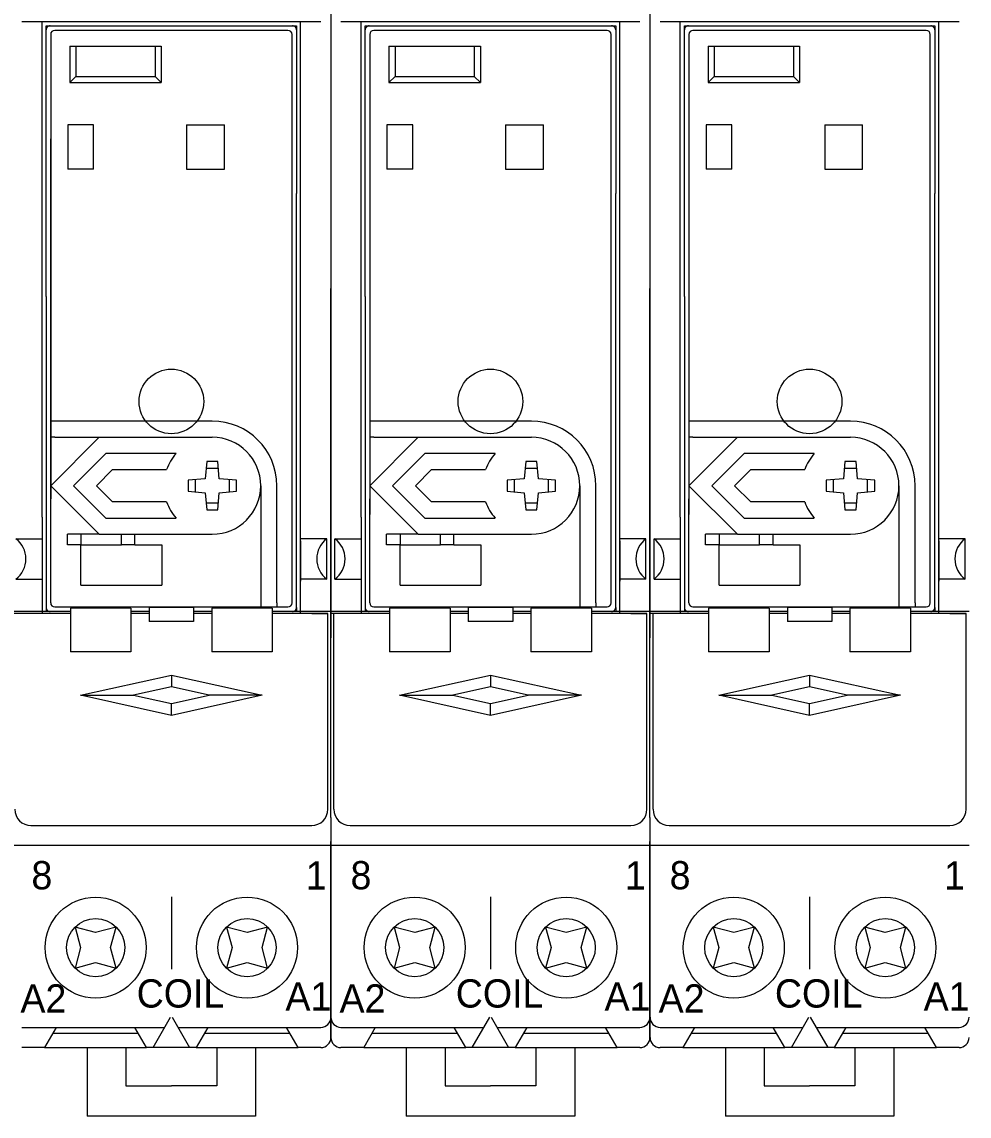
# Model space of a CAD drawing. Header units: millimetres. Extents: x -6000 to 26000, y -6000 to 26000.
# Drawn here: x 115.54 to 122.07, y -4595.72 to -4588.18 of the extents above; entities that cross this region are included whole.
import ezdxf

# ---------------------------------------------------------------- set-up
doc = ezdxf.new("R2010")
doc.units = ezdxf.units.MM
doc.header["$MEASUREMENT"] = 0
doc.linetypes.add('HIDDEN2', pattern=[2.38125, 1.5875, -0.79375])
doc.layers.add('Чертеж и Рисунок_Ном._пера__1', color=7, linetype='Continuous', lineweight=15)
doc.layers.add('Чертеж и Рисунок_Ном._пера__7', color=7, linetype='Continuous', lineweight=15)
doc.styles.add('СГЕНЕРИР_СТИЛЬ_3', font='')
doc.styles.get('СГЕНЕРИР_СТИЛЬ_3').set_extended_font_data('Arial')

msp = doc.modelspace()

# ---------------------------------------------------------------- linework, layer by layer
at = {"layer": 'Чертеж и Рисунок_Ном._пера__7', "color": 7, "linetype": 'Continuous', "lineweight": 15}
for p, q in [((117.6712, -4583.932), (117.6712, -4590.0174)), ((117.6712, -4583.932), (117.6712, -4590.0174)), ((119.8689, -4583.932), (119.8689, -4590.0174)), ((119.8689, -4583.932), (119.8689, -4590.0174)), ((117.6016, -4588.1815), (115.5429, -4588.1815)), ((115.682, -4591.5926), (115.682, -4588.1815)), ((115.7099, -4588.2371), (115.7099, -4588.2093)), ((115.7099, -4588.2093), (117.4347, -4588.2093)), ((115.7099, -4588.9187), (115.7099, -4588.2371)), ((117.3756, -4588.2406), (115.769, -4588.2406)), ((117.4069, -4588.2093), (117.4347, -4588.2093)), ((117.4347, -4588.2093), (117.4347, -4588.2371)), ((117.4347, -4588.2093), (117.4347, -4589.3638)), ((117.4625, -4592.2571), (117.4625, -4588.1815)), ((119.7994, -4588.1815), (117.7407, -4588.1815)), ((117.8798, -4591.5926), (117.8798, -4588.1815)), ((117.9076, -4588.2371), (117.9076, -4588.2093)), ((117.9076, -4588.2093), (119.6325, -4588.2093)), ((117.9076, -4588.9187), (117.9076, -4588.2371)), ((119.5734, -4588.2406), (117.9668, -4588.2406)), ((119.6047, -4588.2093), (119.6325, -4588.2093)), ((119.6325, -4588.2093), (119.6325, -4588.2371)), ((119.6325, -4588.2093), (119.6325, -4589.3638)), ((119.6603, -4592.2571), (119.6603, -4588.1815)), ((121.9972, -4588.1815), (119.9385, -4588.1815)), ((120.0776, -4591.5926), (120.0776, -4588.1815)), ((120.1054, -4588.2371), (120.1054, -4588.2093)), ((120.1054, -4588.2093), (121.8303, -4588.2093)), ((120.1054, -4588.9187), (120.1054, -4588.2371)), ((121.7711, -4588.2406), (120.1645, -4588.2406)), ((121.8024, -4588.2093), (121.8303, -4588.2093)), ((121.8303, -4588.2093), (121.8303, -4588.2371)), ((121.8303, -4588.2093), (121.8303, -4589.3638)), ((121.8581, -4592.2571), (121.8581, -4588.1815)), ((115.7412, -4588.2684), (115.7412, -4590.9322)), ((117.4034, -4592.1841), (117.4034, -4588.2684)), ((117.9389, -4588.2684), (117.9389, -4590.9322)), ((119.6012, -4592.1841), (119.6012, -4588.2684)), ((120.1367, -4588.2684), (120.1367, -4590.9322)), ((121.799, -4592.1841), (121.799, -4588.2684)), ((115.8733, -4588.3484), (116.5027, -4588.3484)), ((115.8733, -4588.3484), (115.8733, -4588.5988)), ((115.915, -4588.3484), (115.915, -4588.5571)), ((116.461, -4588.3484), (116.461, -4588.5571)), ((116.5027, -4588.3484), (116.5027, -4588.5988)), ((118.0711, -4588.3484), (118.7005, -4588.3484)), ((118.0711, -4588.3484), (118.0711, -4588.5988)), ((118.1128, -4588.3484), (118.1128, -4588.5571)), ((118.6588, -4588.3484), (118.6588, -4588.5571)), ((118.7005, -4588.3484), (118.7005, -4588.5988)), ((120.2689, -4588.3484), (120.8983, -4588.3484)), ((120.2689, -4588.3484), (120.2689, -4588.5988)), ((120.3106, -4588.3484), (120.3106, -4588.5571)), ((120.8566, -4588.3484), (120.8566, -4588.5571)), ((120.8983, -4588.3484), (120.8983, -4588.5988)), ((115.8733, -4588.5988), (115.915, -4588.5571)), ((115.915, -4588.5571), (116.461, -4588.5571)), ((116.5027, -4588.5988), (116.461, -4588.5571)), ((118.0711, -4588.5988), (118.1128, -4588.5571)), ((118.1128, -4588.5571), (118.6588, -4588.5571)), ((118.7005, -4588.5988), (118.6588, -4588.5571)), ((120.2689, -4588.5988), (120.3106, -4588.5571)), ((120.3106, -4588.5571), (120.8566, -4588.5571)), ((120.8983, -4588.5988), (120.8566, -4588.5571)), ((115.8733, -4588.5988), (116.5027, -4588.5988)), ((118.0711, -4588.5988), (118.7005, -4588.5988)), ((120.2689, -4588.5988), (120.8983, -4588.5988)), ((115.7099, -4589.3638), (115.7099, -4588.9187)), ((116.0367, -4588.8909), (115.8594, -4588.8909)), ((115.8594, -4588.8909), (115.8594, -4589.1969)), ((116.0367, -4589.1969), (116.0367, -4588.8909)), ((116.6766, -4588.8909), (116.9374, -4588.8909)), ((116.6766, -4588.8909), (116.6766, -4589.1969)), ((116.9374, -4589.1969), (116.9374, -4588.8909)), ((117.9076, -4589.3638), (117.9076, -4588.9187)), ((118.2345, -4588.8909), (118.0572, -4588.8909)), ((118.0572, -4588.8909), (118.0572, -4589.1969)), ((118.2345, -4589.1969), (118.2345, -4588.8909)), ((118.8744, -4588.8909), (119.1352, -4588.8909)), ((118.8744, -4588.8909), (118.8744, -4589.1969)), ((119.1352, -4589.1969), (119.1352, -4588.8909)), ((120.1054, -4589.3638), (120.1054, -4588.9187)), ((120.4323, -4588.8909), (120.255, -4588.8909)), ((120.255, -4588.8909), (120.255, -4589.1969)), ((120.4323, -4589.1969), (120.4323, -4588.8909)), ((121.0722, -4588.8909), (121.333, -4588.8909)), ((121.0722, -4588.8909), (121.0722, -4589.1969)), ((121.333, -4589.1969), (121.333, -4588.8909)), ((115.7409, -4588.9883), (115.7409, -4591.5755)), ((117.4036, -4591.5755), (117.4036, -4588.9883)), ((117.9387, -4588.9883), (117.9387, -4591.5755)), ((119.6014, -4591.5755), (119.6014, -4588.9883)), ((120.1365, -4588.9883), (120.1365, -4591.5755)), ((121.7992, -4591.5755), (121.7992, -4588.9883)), ((116.0367, -4589.1969), (115.8594, -4589.1969)), ((116.6766, -4589.1969), (116.9374, -4589.1969)), ((118.2345, -4589.1969), (118.0572, -4589.1969)), ((118.8744, -4589.1969), (119.1352, -4589.1969)), ((120.4323, -4589.1969), (120.255, -4589.1969)), ((121.0722, -4589.1969), (121.333, -4589.1969)), ((115.7099, -4590.0732), (115.7099, -4589.3638)), ((117.4347, -4592.2154), (117.4347, -4589.3638)), ((117.9076, -4590.0732), (117.9076, -4589.3638)), ((119.6325, -4592.2154), (119.6325, -4589.3638)), ((120.1054, -4590.0732), (120.1054, -4589.3638)), ((121.8303, -4592.2154), (121.8303, -4589.3638)), ((117.6712, -4593.662), (117.6712, -4590.0174)), ((117.6712, -4590.0174), (117.6712, -4592.2849)), ((119.8689, -4593.662), (119.8689, -4590.0174)), ((119.8689, -4590.0174), (119.8689, -4592.2849)), ((115.7099, -4590.0732), (115.7099, -4592.2432)), ((117.9076, -4590.0732), (117.9076, -4592.2432)), ((120.1054, -4590.0732), (120.1054, -4592.2432)), ((115.769, -4590.9322), (115.7412, -4590.9322)), ((115.7412, -4590.9322), (115.7412, -4591.0435)), ((116.854, -4590.9322), (115.769, -4590.9322)), ((117.9668, -4590.9322), (117.9389, -4590.9322)), ((117.9389, -4590.9322), (117.9389, -4591.0435)), ((119.0517, -4590.9322), (117.9668, -4590.9322)), ((120.1645, -4590.9322), (120.1367, -4590.9322)), ((120.1367, -4590.9322), (120.1367, -4591.0435)), ((121.2495, -4590.9322), (120.1645, -4590.9322)), ((115.769, -4591.0435), (115.7412, -4591.0435)), ((115.7412, -4591.0435), (115.7412, -4591.3773)), ((115.7412, -4591.3773), (116.075, -4591.0435)), ((115.769, -4591.0435), (116.854, -4591.0435)), ((117.9668, -4591.0435), (117.9389, -4591.0435)), ((117.9389, -4591.0435), (117.9389, -4591.3773)), ((117.9389, -4591.3773), (118.2728, -4591.0435)), ((117.9668, -4591.0435), (119.0517, -4591.0435)), ((120.1645, -4591.0435), (120.1367, -4591.0435)), ((120.1367, -4591.0435), (120.1367, -4591.3773)), ((120.1367, -4591.3773), (120.4706, -4591.0435)), ((120.1645, -4591.0435), (121.2495, -4591.0435)), ((116.1211, -4591.1548), (115.8985, -4591.3773)), ((116.6051, -4591.1548), (116.1211, -4591.1548)), ((118.3189, -4591.1548), (118.0963, -4591.3773)), ((118.8029, -4591.1548), (118.3189, -4591.1548)), ((120.5166, -4591.1548), (120.2941, -4591.3773)), ((121.0007, -4591.1548), (120.5166, -4591.1548)), ((116.0559, -4591.3773), (116.1672, -4591.266)), ((116.1672, -4591.266), (116.5392, -4591.266)), ((116.8157, -4591.2104), (116.8054, -4591.3287)), ((116.8965, -4591.2588), (116.8115, -4591.2588)), ((116.8922, -4591.2104), (116.8157, -4591.2104)), ((116.9026, -4591.3287), (116.8922, -4591.2104)), ((118.2537, -4591.3773), (118.365, -4591.266)), ((118.365, -4591.266), (118.737, -4591.266)), ((119.0135, -4591.2104), (119.0031, -4591.3287)), ((119.0942, -4591.2588), (119.0092, -4591.2588)), ((119.09, -4591.2104), (119.0135, -4591.2104)), ((119.1003, -4591.3287), (119.09, -4591.2104)), ((120.4515, -4591.3773), (120.5627, -4591.266)), ((120.5627, -4591.266), (120.9348, -4591.266)), ((121.2113, -4591.2104), (121.2009, -4591.3287)), ((121.292, -4591.2588), (121.207, -4591.2588)), ((121.2878, -4591.2104), (121.2113, -4591.2104)), ((121.2981, -4591.3287), (121.2878, -4591.2104)), ((116.8054, -4591.3287), (116.687, -4591.3391)), ((116.687, -4591.3391), (116.687, -4591.4156)), ((116.7355, -4591.3348), (116.7355, -4591.4198)), ((117.0209, -4591.3391), (116.9026, -4591.3287)), ((116.9724, -4591.4198), (116.9724, -4591.3348)), ((117.0209, -4591.4156), (117.0209, -4591.3391)), ((119.0031, -4591.3287), (118.8848, -4591.3391)), ((118.8848, -4591.3391), (118.8848, -4591.4156)), ((118.9333, -4591.3348), (118.9333, -4591.4198)), ((119.2187, -4591.3391), (119.1003, -4591.3287)), ((119.1702, -4591.4198), (119.1702, -4591.3348)), ((119.2187, -4591.4156), (119.2187, -4591.3391)), ((121.2009, -4591.3287), (121.0826, -4591.3391)), ((121.0826, -4591.3391), (121.0826, -4591.4156)), ((121.1311, -4591.3348), (121.1311, -4591.4198)), ((121.4164, -4591.3391), (121.2981, -4591.3287)), ((121.368, -4591.4198), (121.368, -4591.3348)), ((121.4164, -4591.4156), (121.4164, -4591.3391)), ((115.7412, -4591.3773), (115.7412, -4591.4675)), ((115.7412, -4591.3773), (116.075, -4591.7112)), ((115.8985, -4591.3773), (116.1211, -4591.5999)), ((116.1672, -4591.4886), (116.0559, -4591.3773)), ((116.687, -4591.4156), (116.8054, -4591.4259)), ((116.9026, -4591.4259), (117.0209, -4591.4156)), ((117.1878, -4591.3773), (117.1878, -4592.1841)), ((117.2991, -4592.1841), (117.2991, -4591.3773)), ((117.9389, -4591.3773), (117.9389, -4591.4675)), ((117.9389, -4591.3773), (118.2728, -4591.7112)), ((118.0963, -4591.3773), (118.3189, -4591.5999)), ((118.365, -4591.4886), (118.2537, -4591.3773)), ((118.8848, -4591.4156), (119.0031, -4591.4259)), ((119.1003, -4591.4259), (119.2187, -4591.4156)), ((119.3856, -4591.3773), (119.3856, -4592.1841)), ((119.4969, -4592.1841), (119.4969, -4591.3773)), ((120.1367, -4591.3773), (120.1367, -4591.4675)), ((120.1367, -4591.3773), (120.4706, -4591.7112)), ((120.2941, -4591.3773), (120.5166, -4591.5999)), ((120.5627, -4591.4886), (120.4515, -4591.3773)), ((121.0826, -4591.4156), (121.2009, -4591.4259)), ((121.2981, -4591.4259), (121.4164, -4591.4156)), ((121.5834, -4591.3773), (121.5834, -4592.1841)), ((121.6946, -4592.1841), (121.6946, -4591.3773)), ((115.7412, -4592.1841), (115.7412, -4591.4675)), ((116.5392, -4591.4886), (116.1672, -4591.4886)), ((116.8054, -4591.4259), (116.8157, -4591.5442)), ((116.8115, -4591.4958), (116.8965, -4591.4958)), ((116.8922, -4591.5442), (116.9026, -4591.4259)), ((117.9389, -4592.1841), (117.9389, -4591.4675)), ((118.737, -4591.4886), (118.365, -4591.4886)), ((119.0031, -4591.4259), (119.0135, -4591.5442)), ((119.0092, -4591.4958), (119.0942, -4591.4958)), ((119.09, -4591.5442), (119.1003, -4591.4259)), ((120.1367, -4592.1841), (120.1367, -4591.4675)), ((120.9348, -4591.4886), (120.5627, -4591.4886)), ((121.2009, -4591.4259), (121.2113, -4591.5442)), ((121.207, -4591.4958), (121.292, -4591.4958)), ((121.2878, -4591.5442), (121.2981, -4591.4259)), ((116.8157, -4591.5442), (116.8922, -4591.5442)), ((119.0135, -4591.5442), (119.09, -4591.5442)), ((121.2113, -4591.5442), (121.2878, -4591.5442)), ((115.682, -4591.5926), (115.682, -4592.2571)), ((116.1211, -4591.5999), (116.6051, -4591.5999)), ((117.8798, -4591.5926), (117.8798, -4592.2571)), ((118.3189, -4591.5999), (118.8029, -4591.5999)), ((120.0776, -4591.5926), (120.0776, -4592.2571)), ((120.5166, -4591.5999), (121.0007, -4591.5999)), ((115.9498, -4591.7112), (115.8566, -4591.7112)), ((115.8566, -4591.7842), (115.8566, -4591.7112)), ((115.9498, -4591.7112), (115.9498, -4591.7842)), ((116.075, -4591.7112), (115.9498, -4591.7112)), ((116.075, -4591.7112), (116.854, -4591.7112)), ((116.228, -4591.7842), (116.228, -4591.7112)), ((116.3212, -4591.7842), (116.3212, -4591.7112)), ((118.1476, -4591.7112), (118.0544, -4591.7112)), ((118.0544, -4591.7842), (118.0544, -4591.7112)), ((118.1476, -4591.7112), (118.1476, -4591.7842)), ((118.2728, -4591.7112), (118.1476, -4591.7112)), ((118.2728, -4591.7112), (119.0517, -4591.7112)), ((118.4258, -4591.7842), (118.4258, -4591.7112)), ((118.519, -4591.7842), (118.519, -4591.7112)), ((120.3454, -4591.7112), (120.2522, -4591.7112)), ((120.2522, -4591.7842), (120.2522, -4591.7112)), ((120.3454, -4591.7112), (120.3454, -4591.7842)), ((120.4706, -4591.7112), (120.3454, -4591.7112)), ((120.4706, -4591.7112), (121.2495, -4591.7112)), ((120.6236, -4591.7842), (120.6236, -4591.7112)), ((120.7167, -4591.7842), (120.7167, -4591.7112)), ((115.5012, -4591.7424), (115.682, -4591.7424)), ((115.9498, -4591.7842), (115.8566, -4591.7842)), ((115.9498, -4591.7842), (116.228, -4591.7842)), ((115.9498, -4592.0624), (115.9498, -4591.7842)), ((116.3212, -4591.7842), (116.228, -4591.7842)), ((116.3212, -4591.7842), (116.4289, -4591.7842)), ((116.4289, -4591.7842), (116.5062, -4591.7842)), ((116.5062, -4591.7842), (116.5062, -4592.0624)), ((117.6433, -4591.7424), (117.4625, -4591.7424)), ((117.4625, -4591.7564), (117.4625, -4592.0346)), ((117.6433, -4592.0206), (117.6433, -4591.7424)), ((117.699, -4592.0206), (117.699, -4591.7424)), ((117.699, -4591.7424), (117.8798, -4591.7424)), ((118.1476, -4591.7842), (118.0544, -4591.7842)), ((118.1476, -4591.7842), (118.4258, -4591.7842)), ((118.1476, -4592.0624), (118.1476, -4591.7842)), ((118.519, -4591.7842), (118.4258, -4591.7842)), ((118.519, -4591.7842), (118.6267, -4591.7842)), ((118.6267, -4591.7842), (118.704, -4591.7842)), ((118.704, -4591.7842), (118.704, -4592.0624)), ((119.8411, -4591.7424), (119.6603, -4591.7424)), ((119.6603, -4591.7564), (119.6603, -4592.0346)), ((119.8411, -4592.0206), (119.8411, -4591.7424)), ((119.8968, -4592.0206), (119.8968, -4591.7424)), ((119.8968, -4591.7424), (120.0776, -4591.7424)), ((120.3454, -4591.7842), (120.2522, -4591.7842)), ((120.3454, -4591.7842), (120.6236, -4591.7842)), ((120.3454, -4592.0624), (120.3454, -4591.7842)), ((120.7167, -4591.7842), (120.6236, -4591.7842)), ((120.7167, -4591.7842), (120.8245, -4591.7842)), ((120.8245, -4591.7842), (120.9018, -4591.7842)), ((120.9018, -4591.7842), (120.9018, -4592.0624)), ((122.0389, -4591.7424), (121.8581, -4591.7424)), ((121.8581, -4591.7564), (121.8581, -4592.0346)), ((122.0389, -4592.0206), (122.0389, -4591.7424)), ((115.5012, -4592.0206), (115.682, -4592.0206)), ((117.6433, -4592.0206), (117.4625, -4592.0206)), ((117.699, -4592.0206), (117.8798, -4592.0206)), ((119.8411, -4592.0206), (119.6603, -4592.0206)), ((119.8968, -4592.0206), (120.0776, -4592.0206)), ((122.0389, -4592.0206), (121.8581, -4592.0206)), ((115.9498, -4592.0624), (116.5035, -4592.0624)), ((116.5035, -4592.0624), (116.5062, -4592.0624)), ((118.1476, -4592.0624), (118.7013, -4592.0624)), ((118.7013, -4592.0624), (118.704, -4592.0624)), ((120.3454, -4592.0624), (120.899, -4592.0624)), ((120.899, -4592.0624), (120.9018, -4592.0624)), ((117.6712, -4592.1458), (117.6712, -4592.2849)), ((119.8689, -4592.1458), (119.8689, -4592.2849)), ((115.8768, -4592.2432), (115.4734, -4592.2432)), ((115.8768, -4592.2432), (115.7099, -4592.2432)), ((115.769, -4592.2119), (116.5436, -4592.2119)), ((115.8768, -4592.2201), (115.8768, -4592.5214)), ((116.2941, -4592.2201), (115.8768, -4592.2201)), ((116.2941, -4592.2201), (116.2941, -4592.5214)), ((116.4193, -4592.2432), (116.2941, -4592.2432)), ((116.4193, -4592.2153), (116.4193, -4592.3128)), ((116.7253, -4592.2153), (116.4193, -4592.2153)), ((116.5436, -4592.2119), (117.1878, -4592.2119)), ((116.7253, -4592.2153), (116.7253, -4592.3128)), ((116.8505, -4592.2432), (116.7253, -4592.2432)), ((116.8505, -4592.2432), (116.7253, -4592.2432)), ((117.2678, -4592.2201), (116.8505, -4592.2201)), ((116.8505, -4592.2201), (116.8505, -4592.5214)), ((117.1878, -4592.1841), (117.1878, -4592.2119)), ((117.1878, -4592.2119), (117.2991, -4592.2119)), ((117.2678, -4592.2201), (117.2678, -4592.5214)), ((117.4347, -4592.2432), (117.2678, -4592.2432)), ((117.6712, -4592.2432), (117.2678, -4592.2432)), ((117.2991, -4592.1841), (117.2991, -4592.2119)), ((117.2991, -4592.2119), (117.3756, -4592.2119)), ((117.4347, -4592.2154), (117.4347, -4592.2432)), ((118.0746, -4592.2432), (117.6712, -4592.2432)), ((118.0746, -4592.2432), (117.9076, -4592.2432)), ((117.9668, -4592.2119), (118.7413, -4592.2119)), ((118.0746, -4592.2201), (118.0746, -4592.5214)), ((118.4919, -4592.2201), (118.0746, -4592.2201)), ((118.4919, -4592.2201), (118.4919, -4592.5214)), ((118.6171, -4592.2432), (118.4919, -4592.2432)), ((118.6171, -4592.2153), (118.6171, -4592.3128)), ((118.9231, -4592.2153), (118.6171, -4592.2153)), ((118.7413, -4592.2119), (119.3856, -4592.2119)), ((118.9231, -4592.2153), (118.9231, -4592.3128)), ((119.0483, -4592.2432), (118.9231, -4592.2432)), ((119.0483, -4592.2432), (118.9231, -4592.2432)), ((119.4656, -4592.2201), (119.0483, -4592.2201)), ((119.0483, -4592.2201), (119.0483, -4592.5214)), ((119.3856, -4592.1841), (119.3856, -4592.2119)), ((119.3856, -4592.2119), (119.4969, -4592.2119)), ((119.4656, -4592.2201), (119.4656, -4592.5214)), ((119.6325, -4592.2432), (119.4656, -4592.2432)), ((119.8689, -4592.2432), (119.4656, -4592.2432)), ((119.4969, -4592.1841), (119.4969, -4592.2119)), ((119.4969, -4592.2119), (119.5734, -4592.2119)), ((119.6325, -4592.2154), (119.6325, -4592.2432)), ((120.2723, -4592.2432), (119.8689, -4592.2432)), ((120.2723, -4592.2432), (120.1054, -4592.2432)), ((120.1645, -4592.2119), (120.9391, -4592.2119)), ((120.2723, -4592.2201), (120.2723, -4592.5214)), ((120.6896, -4592.2201), (120.2723, -4592.2201)), ((120.6896, -4592.2201), (120.6896, -4592.5214)), ((120.8148, -4592.2432), (120.6896, -4592.2432)), ((120.8148, -4592.2153), (120.8148, -4592.3128)), ((121.1208, -4592.2153), (120.8148, -4592.2153)), ((120.9391, -4592.2119), (121.5834, -4592.2119)), ((121.1208, -4592.2153), (121.1208, -4592.3128)), ((121.246, -4592.2432), (121.1208, -4592.2432)), ((121.246, -4592.2432), (121.1208, -4592.2432)), ((121.6633, -4592.2201), (121.246, -4592.2201)), ((121.246, -4592.2201), (121.246, -4592.5214)), ((121.5834, -4592.1841), (121.5834, -4592.2119)), ((121.5834, -4592.2119), (121.6946, -4592.2119)), ((121.6633, -4592.2201), (121.6633, -4592.5214)), ((121.8303, -4592.2432), (121.6633, -4592.2432)), ((122.0667, -4592.2432), (121.6633, -4592.2432)), ((121.6946, -4592.1841), (121.6946, -4592.2119)), ((121.6946, -4592.2119), (121.7711, -4592.2119)), ((121.8303, -4592.2154), (121.8303, -4592.2432)), ((115.8768, -4592.2571), (115.4734, -4592.2571)), ((115.6055, -4592.2571), (115.4943, -4592.2571)), ((115.8768, -4592.2571), (115.6055, -4592.2571)), ((116.4193, -4592.2571), (116.2941, -4592.2571)), ((116.4193, -4592.2571), (116.2941, -4592.2571)), ((116.7253, -4592.3128), (116.4193, -4592.3128)), ((116.8505, -4592.2571), (116.7253, -4592.2571)), ((116.8505, -4592.2571), (116.7253, -4592.2571)), ((117.6503, -4592.2571), (117.2678, -4592.2571)), ((117.539, -4592.2571), (117.2678, -4592.2571)), ((117.539, -4592.2571), (117.6503, -4592.2571)), ((117.6503, -4592.8135), (117.6503, -4592.2571)), ((118.0746, -4592.2571), (117.6712, -4592.2571)), ((117.6712, -4592.2849), (117.6712, -4592.424)), ((117.6712, -4592.2849), (117.6712, -4592.424)), ((117.8033, -4592.2571), (117.692, -4592.2571)), ((117.692, -4592.8135), (117.692, -4592.2571)), ((118.0746, -4592.2571), (117.8033, -4592.2571)), ((118.6171, -4592.2571), (118.4919, -4592.2571)), ((118.6171, -4592.2571), (118.4919, -4592.2571)), ((118.9231, -4592.3128), (118.6171, -4592.3128)), ((119.0483, -4592.2571), (118.9231, -4592.2571)), ((119.0483, -4592.2571), (118.9231, -4592.2571)), ((119.8481, -4592.2571), (119.4656, -4592.2571)), ((119.7368, -4592.2571), (119.4656, -4592.2571)), ((119.7368, -4592.2571), (119.8481, -4592.2571)), ((119.8481, -4592.8135), (119.8481, -4592.2571)), ((120.2723, -4592.2571), (119.8689, -4592.2571)), ((119.8689, -4592.2849), (119.8689, -4592.424)), ((119.8689, -4592.2849), (119.8689, -4592.424)), ((120.0011, -4592.2571), (119.8898, -4592.2571)), ((119.8898, -4592.8135), (119.8898, -4592.2571)), ((120.2723, -4592.2571), (120.0011, -4592.2571)), ((120.8148, -4592.2571), (120.6896, -4592.2571)), ((120.8148, -4592.2571), (120.6896, -4592.2571)), ((121.1208, -4592.3128), (120.8148, -4592.3128)), ((121.246, -4592.2571), (121.1208, -4592.2571)), ((121.246, -4592.2571), (121.1208, -4592.2571)), ((122.0459, -4592.2571), (121.6633, -4592.2571)), ((121.9346, -4592.2571), (121.6633, -4592.2571)), ((121.9346, -4592.2571), (122.0459, -4592.2571)), ((122.0459, -4592.8135), (122.0459, -4592.2571)), ((117.6712, -4593.662), (117.6712, -4592.3406)), ((119.8689, -4593.662), (119.8689, -4592.3406)), ((116.2941, -4592.5214), (115.8768, -4592.5214)), ((117.2678, -4592.5214), (116.8505, -4592.5214)), ((118.4919, -4592.5214), (118.0746, -4592.5214)), ((119.4656, -4592.5214), (119.0483, -4592.5214)), ((120.6896, -4592.5214), (120.2723, -4592.5214)), ((121.6633, -4592.5214), (121.246, -4592.5214)), ((115.9463, -4592.8205), (116.5723, -4592.6814)), ((116.5723, -4592.6814), (117.1982, -4592.8205)), ((116.5723, -4592.6814), (116.5723, -4592.7628)), ((118.1441, -4592.8205), (118.7701, -4592.6814)), ((118.7701, -4592.6814), (119.396, -4592.8205)), ((118.7701, -4592.6814), (118.7701, -4592.7628)), ((120.3419, -4592.8205), (120.9678, -4592.6814)), ((120.9678, -4592.6814), (121.5938, -4592.8205)), ((120.9678, -4592.6814), (120.9678, -4592.7628)), ((116.5723, -4592.7628), (116.3126, -4592.8205)), ((116.8319, -4592.8205), (116.5723, -4592.7628)), ((118.7701, -4592.7628), (118.5104, -4592.8205)), ((119.0297, -4592.8205), (118.7701, -4592.7628)), ((120.9678, -4592.7628), (120.7082, -4592.8205)), ((121.2275, -4592.8205), (120.9678, -4592.7628)), ((116.5723, -4592.9596), (115.9463, -4592.8205)), ((115.9463, -4592.8205), (116.3126, -4592.8205)), ((116.3126, -4592.8205), (116.5723, -4592.8782)), ((117.1982, -4592.8205), (116.5723, -4592.9596)), ((116.5723, -4592.8782), (116.8319, -4592.8205)), ((117.1982, -4592.8205), (116.8319, -4592.8205)), ((117.6503, -4593.6064), (117.6503, -4592.8135)), ((117.692, -4593.6064), (117.692, -4592.8135)), ((118.7701, -4592.9596), (118.1441, -4592.8205)), ((118.1441, -4592.8205), (118.5104, -4592.8205)), ((118.5104, -4592.8205), (118.7701, -4592.8782)), ((119.396, -4592.8205), (118.7701, -4592.9596)), ((118.7701, -4592.8782), (119.0297, -4592.8205)), ((119.396, -4592.8205), (119.0297, -4592.8205)), ((119.8481, -4593.6064), (119.8481, -4592.8135)), ((119.8898, -4593.6064), (119.8898, -4592.8135)), ((120.9678, -4592.9596), (120.3419, -4592.8205)), ((120.3419, -4592.8205), (120.7082, -4592.8205)), ((120.7082, -4592.8205), (120.9678, -4592.8782)), ((121.5938, -4592.8205), (120.9678, -4592.9596)), ((120.9678, -4592.8782), (121.2275, -4592.8205)), ((121.5938, -4592.8205), (121.2275, -4592.8205)), ((122.0459, -4593.6064), (122.0459, -4592.8135)), ((116.5723, -4592.9596), (116.5723, -4592.8782)), ((118.7701, -4592.9596), (118.7701, -4592.8782)), ((120.9678, -4592.9596), (120.9678, -4592.8782)), ((117.6712, -4593.662), (117.6712, -4595.1782)), ((117.6712, -4593.662), (117.6712, -4595.1782)), ((119.8689, -4593.662), (119.8689, -4595.1782)), ((119.8689, -4593.662), (119.8689, -4595.1782)), ((115.6055, -4593.7177), (117.5391, -4593.7177)), ((117.8033, -4593.7177), (119.7368, -4593.7177)), ((120.0011, -4593.7177), (121.9346, -4593.7177)), ((117.6712, -4593.9111), (117.6712, -4593.8289)), ((117.6712, -4593.8289), (117.6712, -4593.9111)), ((119.8689, -4593.9111), (119.8689, -4593.8289)), ((119.8689, -4593.8289), (119.8689, -4593.9111)), ((117.6712, -4593.8568), (115.4734, -4593.8568)), ((117.6712, -4593.8568), (115.4734, -4593.8568)), ((119.8689, -4593.8568), (117.6712, -4593.8568)), ((119.8689, -4593.8568), (117.6712, -4593.8568)), ((122.0667, -4593.8568), (119.8689, -4593.8568)), ((122.0667, -4593.8568), (119.8689, -4593.8568)), ((117.6712, -4595.0391), (117.6712, -4593.9111)), ((117.6712, -4593.9111), (117.6712, -4595.0391)), ((119.8689, -4595.0391), (119.8689, -4593.9111)), ((119.8689, -4593.9111), (119.8689, -4595.0391)), ((116.5723, -4594.2098), (116.5723, -4594.708)), ((118.7701, -4594.2098), (118.7701, -4594.708)), ((120.9678, -4594.2098), (120.9678, -4594.708)), ((115.909, -4594.4176), (115.947, -4594.5592)), ((116.0507, -4594.4555), (115.909, -4594.4176)), ((116.1923, -4594.4176), (116.0507, -4594.4555)), ((116.1543, -4594.5592), (116.1923, -4594.4176)), ((117.0939, -4594.4555), (116.9523, -4594.4176)), ((116.9523, -4594.4176), (116.9902, -4594.5592)), ((117.2355, -4594.4176), (117.0939, -4594.4555)), ((117.1976, -4594.5592), (117.2355, -4594.4176)), ((118.1068, -4594.4176), (118.1448, -4594.5592)), ((118.2484, -4594.4555), (118.1068, -4594.4176)), ((118.3901, -4594.4176), (118.2484, -4594.4555)), ((118.3521, -4594.5592), (118.3901, -4594.4176)), ((119.2917, -4594.4555), (119.15, -4594.4176)), ((119.15, -4594.4176), (119.188, -4594.5592)), ((119.4333, -4594.4176), (119.2917, -4594.4555)), ((119.3954, -4594.5592), (119.4333, -4594.4176)), ((120.3046, -4594.4176), (120.3425, -4594.5592)), ((120.4462, -4594.4555), (120.3046, -4594.4176)), ((120.5879, -4594.4176), (120.4462, -4594.4555)), ((120.5499, -4594.5592), (120.5879, -4594.4176)), ((121.4895, -4594.4555), (121.3478, -4594.4176)), ((121.3478, -4594.4176), (121.3858, -4594.5592)), ((121.6311, -4594.4176), (121.4895, -4594.4555)), ((121.5932, -4594.5592), (121.6311, -4594.4176)), ((115.947, -4594.5592), (115.909, -4594.7009)), ((116.1923, -4594.7009), (116.1543, -4594.5592)), ((116.9902, -4594.5592), (116.9523, -4594.7009)), ((117.2355, -4594.7009), (117.1976, -4594.5592)), ((118.1448, -4594.5592), (118.1068, -4594.7009)), ((118.3901, -4594.7009), (118.3521, -4594.5592)), ((119.188, -4594.5592), (119.15, -4594.7009)), ((119.4333, -4594.7009), (119.3954, -4594.5592)), ((120.3425, -4594.5592), (120.3046, -4594.7009)), ((120.5879, -4594.7009), (120.5499, -4594.5592)), ((121.3858, -4594.5592), (121.3478, -4594.7009)), ((121.6311, -4594.7009), (121.5932, -4594.5592)), ((115.909, -4594.7009), (116.0507, -4594.6629)), ((116.0507, -4594.6629), (116.1923, -4594.7009)), ((116.9523, -4594.7009), (117.0939, -4594.6629)), ((117.0939, -4594.6629), (117.2355, -4594.7009)), ((118.1068, -4594.7009), (118.2484, -4594.6629)), ((118.2484, -4594.6629), (118.3901, -4594.7009)), ((119.15, -4594.7009), (119.2917, -4594.6629)), ((119.2917, -4594.6629), (119.4333, -4594.7009)), ((120.3046, -4594.7009), (120.4462, -4594.6629)), ((120.4462, -4594.6629), (120.5879, -4594.7009)), ((121.3478, -4594.7009), (121.4895, -4594.6629)), ((121.4895, -4594.6629), (121.6311, -4594.7009)), ((116.4471, -4595.2478), (116.5676, -4595.0391)), ((116.577, -4595.0391), (116.6975, -4595.2478)), ((117.6712, -4595.1782), (117.6712, -4595.0391)), ((117.6712, -4595.0391), (117.6712, -4595.1782)), ((118.6449, -4595.2478), (118.7653, -4595.0391)), ((118.7748, -4595.0391), (118.8953, -4595.2478)), ((119.8689, -4595.1782), (119.8689, -4595.0391)), ((119.8689, -4595.0391), (119.8689, -4595.1782)), ((120.8427, -4595.2478), (120.9631, -4595.0391)), ((120.9726, -4595.0391), (121.093, -4595.2478)), ((115.5429, -4595.1087), (116.5274, -4595.1087)), ((115.7794, -4595.1087), (115.6991, -4595.2478)), ((116.4022, -4595.2478), (116.3219, -4595.1087)), ((116.6172, -4595.1087), (117.6016, -4595.1087)), ((116.8227, -4595.1087), (116.7424, -4595.2478)), ((117.4455, -4595.2478), (117.3652, -4595.1087)), ((117.7407, -4595.1087), (118.7252, -4595.1087)), ((117.9772, -4595.1087), (117.8969, -4595.2478)), ((118.6, -4595.2478), (118.5197, -4595.1087)), ((118.8149, -4595.1087), (119.7994, -4595.1087)), ((119.0204, -4595.1087), (118.9401, -4595.2478)), ((119.6432, -4595.2478), (119.5629, -4595.1087)), ((119.9385, -4595.1087), (120.923, -4595.1087)), ((120.175, -4595.1087), (120.0947, -4595.2478)), ((120.7978, -4595.2478), (120.7175, -4595.1087)), ((121.0127, -4595.1087), (121.9972, -4595.1087)), ((121.2182, -4595.1087), (121.1379, -4595.2478)), ((121.841, -4595.2478), (121.7607, -4595.1087)), ((116.346, -4595.1504), (115.7553, -4595.1504)), ((117.3892, -4595.1504), (116.7986, -4595.1504)), ((118.5438, -4595.1504), (117.9531, -4595.1504)), ((119.587, -4595.1504), (118.9963, -4595.1504)), ((120.7416, -4595.1504), (120.1509, -4595.1504)), ((121.7848, -4595.1504), (121.1941, -4595.1504)), ((115.6991, -4595.2478), (115.5429, -4595.2478)), ((115.6991, -4595.2478), (116.4022, -4595.2478)), ((115.9922, -4595.2478), (115.9922, -4595.7202)), ((116.2593, -4595.2478), (116.2593, -4595.5121)), ((116.4471, -4595.2478), (116.4022, -4595.2478)), ((116.6975, -4595.2478), (116.4471, -4595.2478)), ((116.7424, -4595.2478), (116.6975, -4595.2478)), ((116.7424, -4595.2478), (117.4455, -4595.2478)), ((116.8853, -4595.2478), (116.8853, -4595.5121)), ((117.1523, -4595.2478), (117.1523, -4595.7202)), ((117.6016, -4595.2478), (117.4455, -4595.2478)), ((117.8969, -4595.2478), (117.7407, -4595.2478)), ((117.8969, -4595.2478), (118.6, -4595.2478)), ((118.19, -4595.2478), (118.19, -4595.7202)), ((118.4571, -4595.2478), (118.4571, -4595.5121)), ((118.6449, -4595.2478), (118.6, -4595.2478)), ((118.8953, -4595.2478), (118.6449, -4595.2478)), ((118.9401, -4595.2478), (118.8953, -4595.2478)), ((118.9401, -4595.2478), (119.6432, -4595.2478)), ((119.083, -4595.2478), (119.083, -4595.5121)), ((119.3501, -4595.2478), (119.3501, -4595.7202)), ((119.7994, -4595.2478), (119.6432, -4595.2478)), ((120.0947, -4595.2478), (119.9385, -4595.2478)), ((120.0947, -4595.2478), (120.7978, -4595.2478)), ((120.3878, -4595.2478), (120.3878, -4595.7202)), ((120.6549, -4595.2478), (120.6549, -4595.5121)), ((120.8427, -4595.2478), (120.7978, -4595.2478)), ((121.093, -4595.2478), (120.8427, -4595.2478)), ((121.1379, -4595.2478), (121.093, -4595.2478)), ((121.1379, -4595.2478), (121.841, -4595.2478)), ((121.2808, -4595.2478), (121.2808, -4595.5121)), ((121.5479, -4595.2478), (121.5479, -4595.7202)), ((121.9972, -4595.2478), (121.841, -4595.2478)), ((116.2593, -4595.5121), (116.5723, -4595.5121)), ((116.8853, -4595.5121), (116.5723, -4595.5121)), ((118.4571, -4595.5121), (118.7701, -4595.5121)), ((119.083, -4595.5121), (118.7701, -4595.5121)), ((120.6549, -4595.5121), (120.9678, -4595.5121)), ((121.2808, -4595.5121), (120.9678, -4595.5121)), ((117.1523, -4595.7202), (115.9922, -4595.7202)), ((119.3501, -4595.7202), (118.19, -4595.7202)), ((121.5479, -4595.7202), (120.3878, -4595.7202))]:
    msp.add_line(p, q, dxfattribs=at)
at = {"layer": 'Чертеж и Рисунок_Ном._пера__7', "color": 7, "linetype": 'HIDDEN2', "lineweight": 15}
for centre in [(116.5723, -4590.7966), (118.7701, -4590.7966), (120.9678, -4590.7966)]:
    msp.add_circle(centre, 0.2226, dxfattribs=at)
at = {"layer": 'Чертеж и Рисунок_Ном._пера__7', "color": 7, "linetype": 'Continuous', "lineweight": 15}
for centre, radius in [((116.0507, -4594.5592), 0.3477), ((117.0939, -4594.5592), 0.3477), ((118.2484, -4594.5592), 0.3477), ((119.2917, -4594.5592), 0.3477), ((120.4462, -4594.5592), 0.3477), ((121.4895, -4594.5592), 0.3477), ((116.0507, -4594.5592), 0.2003), ((117.0939, -4594.5592), 0.2003), ((118.2484, -4594.5592), 0.2003), ((119.2917, -4594.5592), 0.2003), ((120.4462, -4594.5592), 0.2003), ((121.4895, -4594.5592), 0.2003)]:
    msp.add_circle(centre, radius, dxfattribs=at)
for centre, radius, start, end in [((115.7377, -4588.2371), 0.0278, 89.9991, 180.0009), ((115.769, -4588.2684), 0.0278, 90, 180), ((117.3756, -4588.2684), 0.0278, 0, 90), ((117.4069, -4588.2371), 0.0278, 359.9991, 90.0009), ((117.9355, -4588.2371), 0.0278, 89.9991, 180.0009), ((117.9668, -4588.2684), 0.0278, 90, 180), ((119.5734, -4588.2684), 0.0278, 0, 90), ((119.6047, -4588.2371), 0.0278, 359.9991, 90.0009), ((120.1332, -4588.2371), 0.0278, 89.9991, 180.0009), ((120.1645, -4588.2684), 0.0278, 90, 180), ((121.7711, -4588.2684), 0.0278, 0, 90), ((121.8024, -4588.2371), 0.0278, 359.9991, 90.0009), ((116.854, -4591.3773), 0.4451, 0, 90), ((119.0517, -4591.3773), 0.4451, 0, 90), ((121.2495, -4591.3773), 0.4451, 0, 90), ((116.854, -4591.3773), 0.3338, 0, 90), ((119.0517, -4591.3773), 0.3338, 0, 90), ((121.2495, -4591.3773), 0.3338, 0, 90), ((116.854, -4591.3773), 0.3338, 138.18969, 160.52878), ((119.0517, -4591.3773), 0.3338, 138.18969, 160.52878), ((121.2495, -4591.3773), 0.3338, 138.18969, 160.52878), ((116.854, -4591.3773), 0.3338, 270, 0), ((119.0517, -4591.3773), 0.3338, 270, 0), ((121.2495, -4591.3773), 0.3338, 270, 0), ((116.854, -4591.3773), 0.3338, 199.47122, 221.81031), ((119.0517, -4591.3773), 0.3338, 199.47122, 221.81031), ((121.2495, -4591.3773), 0.3338, 199.47122, 221.81031), ((115.3969, -4591.8815), 0.1739, 306.8699, 53.1301), ((117.7477, -4591.8815), 0.1739, 126.8699, 233.1301), ((117.5947, -4591.8815), 0.1739, 306.8699, 53.1301), ((119.9455, -4591.8815), 0.1739, 126.8699, 233.1301), ((119.7924, -4591.8815), 0.1739, 306.8699, 53.1301), ((122.1432, -4591.8815), 0.1739, 126.8699, 233.1301), ((115.7377, -4592.2154), 0.0278, 179.9991, 270.0009), ((115.769, -4592.1841), 0.0278, 180, 270), ((117.3756, -4592.1841), 0.0278, 270, 0), ((117.4069, -4592.2154), 0.0278, 269.9991, 0.0009), ((117.9355, -4592.2154), 0.0278, 179.9991, 270.0009), ((117.9668, -4592.1841), 0.0278, 180, 270), ((119.5734, -4592.1841), 0.0278, 270, 0), ((119.6047, -4592.2154), 0.0278, 269.9991, 0.0009), ((120.1332, -4592.2154), 0.0278, 179.9991, 270.0009), ((120.1645, -4592.1841), 0.0278, 180, 270), ((121.7711, -4592.1841), 0.0278, 270, 0), ((121.8024, -4592.2154), 0.0278, 269.9991, 0.0009), ((115.6055, -4593.6064), 0.1113, 180, 270), ((117.539, -4593.6064), 0.1113, 270, 0), ((117.8033, -4593.6064), 0.1113, 180, 270), ((119.7368, -4593.6064), 0.1113, 270, 0), ((120.0011, -4593.6064), 0.1113, 180, 270), ((121.9346, -4593.6064), 0.1113, 270, 0), ((117.6016, -4595.0391), 0.0695, 270, 0), ((117.7407, -4595.0391), 0.0695, 180, 270), ((119.7994, -4595.0391), 0.0695, 270, 0), ((119.9385, -4595.0391), 0.0695, 180, 270), ((121.9972, -4595.0391), 0.0695, 270, 0), ((117.6016, -4595.1782), 0.0695, 270, 0), ((117.7407, -4595.1782), 0.0695, 180, 270), ((119.7994, -4595.1782), 0.0695, 270, 0), ((119.9385, -4595.1782), 0.0695, 180, 270), ((121.9972, -4595.1782), 0.0695, 270, 0)]:
    msp.add_arc(centre, radius, start, end, dxfattribs=at)

# ---------------------------------------------------------------- texts
at = {"layer": 'Чертеж и Рисунок_Ном._пера__1', "color": 7, "linetype": 'Continuous', "lineweight": 15, "char_height": 0.19474, "attachment_point": 7, "style": 'СГЕНЕРИР_СТИЛЬ_3'}
for s, insert in [('\\A1;{\\W0.950000x;\\pql;\\fArial|b0|i0|c204|p38;8}', (115.6086, -4594.1605)), ('\\A1;{\\W0.950000x;\\pql;\\fArial|b0|i0|c204|p38;1}', (117.4982, -4594.1589)), ('\\A1;{\\W0.950000x;\\pql;\\fArial|b0|i0|c204|p38;8}', (117.8064, -4594.1605)), ('\\A1;{\\W0.950000x;\\pql;\\fArial|b0|i0|c204|p38;1}', (119.696, -4594.1589)), ('\\A1;{\\W0.950000x;\\pql;\\fArial|b0|i0|c204|p38;8}', (120.0042, -4594.1605)), ('\\A1;{\\W0.950000x;\\pql;\\fArial|b0|i0|c204|p38;1}', (121.8938, -4594.1589)), ('\\A1;{\\W0.950000x;\\pql;\\fArial|b0|i0|c204|p38;A2}', (115.533, -4595.0066)), ('\\A1;{\\W0.950000x;\\pql;\\fArial|b0|i0|c204|p38;COIL}', (116.3335, -4594.9752)), ('\\A1;{\\W0.950000x;\\pql;\\fArial|b0|i0|c204|p38;A1}', (117.3582, -4594.9927)), ('\\A1;{\\W0.950000x;\\pql;\\fArial|b0|i0|c204|p38;A2}', (117.7308, -4595.0066)), ('\\A1;{\\W0.950000x;\\pql;\\fArial|b0|i0|c204|p38;COIL}', (118.5313, -4594.9752)), ('\\A1;{\\W0.950000x;\\pql;\\fArial|b0|i0|c204|p38;A1}', (119.556, -4594.9927)), ('\\A1;{\\W0.950000x;\\pql;\\fArial|b0|i0|c204|p38;A2}', (119.9285, -4595.0066)), ('\\A1;{\\W0.950000x;\\pql;\\fArial|b0|i0|c204|p38;COIL}', (120.7291, -4594.9752)), ('\\A1;{\\W0.950000x;\\pql;\\fArial|b0|i0|c204|p38;A1}', (121.7538, -4594.9927))]:
    msp.add_mtext(s, dxfattribs=dict(at, insert=insert))

doc.saveas('drawing.dxf')
